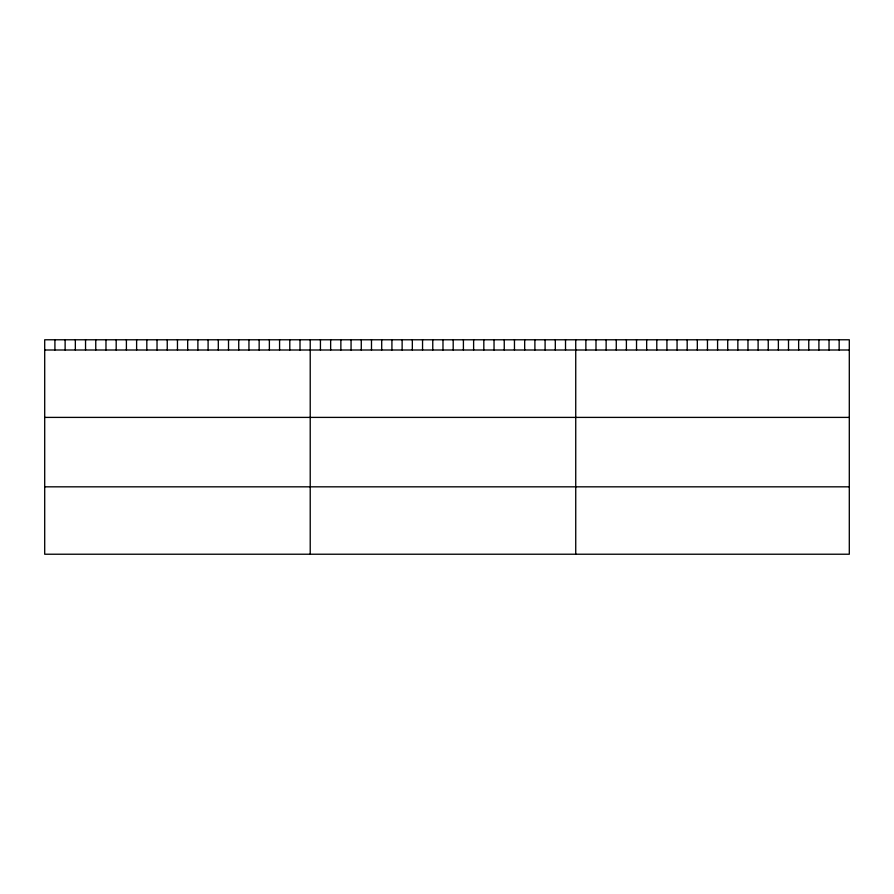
<?xml version="1.0" encoding="UTF-8"?>
<svg xmlns="http://www.w3.org/2000/svg" width="894" height="894" viewBox="0 0 894 894"><rect width="100%" height="100%" fill="white"/><g stroke="black" fill="none" stroke-linecap="round" stroke-linejoin="round"><path stroke-width="1.34" d="M849.3 350.001L849.3 554.224L44.7 554.224L44.7 339.776L849.3 339.776L849.3 350.001L44.7 350.001M44.7 417.397L849.3 417.397M44.7 486.828L849.3 486.828M839.164 339.776L839.164 350.001M829.04 339.776L829.04 350.001M818.904 339.776L818.904 350.001M808.768 339.776L808.768 350.001M798.644 339.776L798.644 350.001M788.508 339.776L788.508 350.001M778.372 339.776L778.372 350.001M768.248 339.776L768.248 350.001M758.112 339.776L758.112 350.001M747.976 339.776L747.976 350.001M737.852 339.776L737.852 350.001M727.716 339.776L727.716 350.001M717.58 339.776L717.58 350.001M707.456 339.776L707.456 350.001M697.32 339.776L697.32 350.001M687.184 339.776L687.184 350.001M677.06 339.776L677.06 350.001M666.924 339.776L666.924 350.001M656.788 339.776L656.788 350.001M646.664 339.776L646.664 350.001M636.528 339.776L636.528 350.001M626.392 339.776L626.392 350.001M616.268 339.776L616.268 350.001M606.132 339.776L606.132 350.001M595.996 339.776L595.996 350.001M585.872 339.776L585.872 350.001M575.736 339.776L575.736 554.224M565.522 339.776L565.522 350.001M555.308 339.776L555.308 350.001M545.094 339.776L545.094 350.001M534.891 339.776L534.891 350.001M524.677 339.776L524.677 350.001M514.463 339.776L514.463 350.001M504.25 339.776L504.25 350.001M494.036 339.776L494.036 350.001M483.822 339.776L483.822 350.001M473.619 339.776L473.619 350.001M463.405 339.776L463.405 350.001M453.191 339.776L453.191 350.001M442.977 339.776L442.977 350.001M432.763 339.776L432.763 350.001M422.549 339.776L422.549 350.001M412.335 339.776L412.335 350.001M402.132 339.776L402.132 350.001M391.918 339.776L391.918 350.001M381.704 339.776L381.704 350.001M371.491 339.776L371.491 350.001M361.277 339.776L361.277 350.001M351.063 339.776L351.063 350.001M340.86 339.776L340.86 350.001M330.646 339.776L330.646 350.001M320.432 339.776L320.432 350.001M310.218 339.776L310.218 554.224M300.004 339.776L300.004 350.001M289.79 339.776L289.79 350.001M279.576 339.776L279.576 350.001M269.373 339.776L269.373 350.001M259.159 339.776L259.159 350.001M248.945 339.776L248.945 350.001M238.732 339.776L238.732 350.001M228.518 339.776L228.518 350.001M218.304 339.776L218.304 350.001M208.101 339.776L208.101 350.001M197.887 339.776L197.887 350.001M187.673 339.776L187.673 350.001M177.459 339.776L177.459 350.001M167.245 339.776L167.245 350.001M157.031 339.776L157.031 350.001M146.817 339.776L146.817 350.001M136.614 339.776L136.614 350.001M126.4 339.776L126.4 350.001M116.186 339.776L116.186 350.001M105.973 339.776L105.973 350.001M95.759 339.776L95.759 350.001M85.545 339.776L85.545 350.001M75.342 339.776L75.342 350.001M65.128 339.776L65.128 350.001M54.914 339.776L54.914 350.001"/></g></svg>
